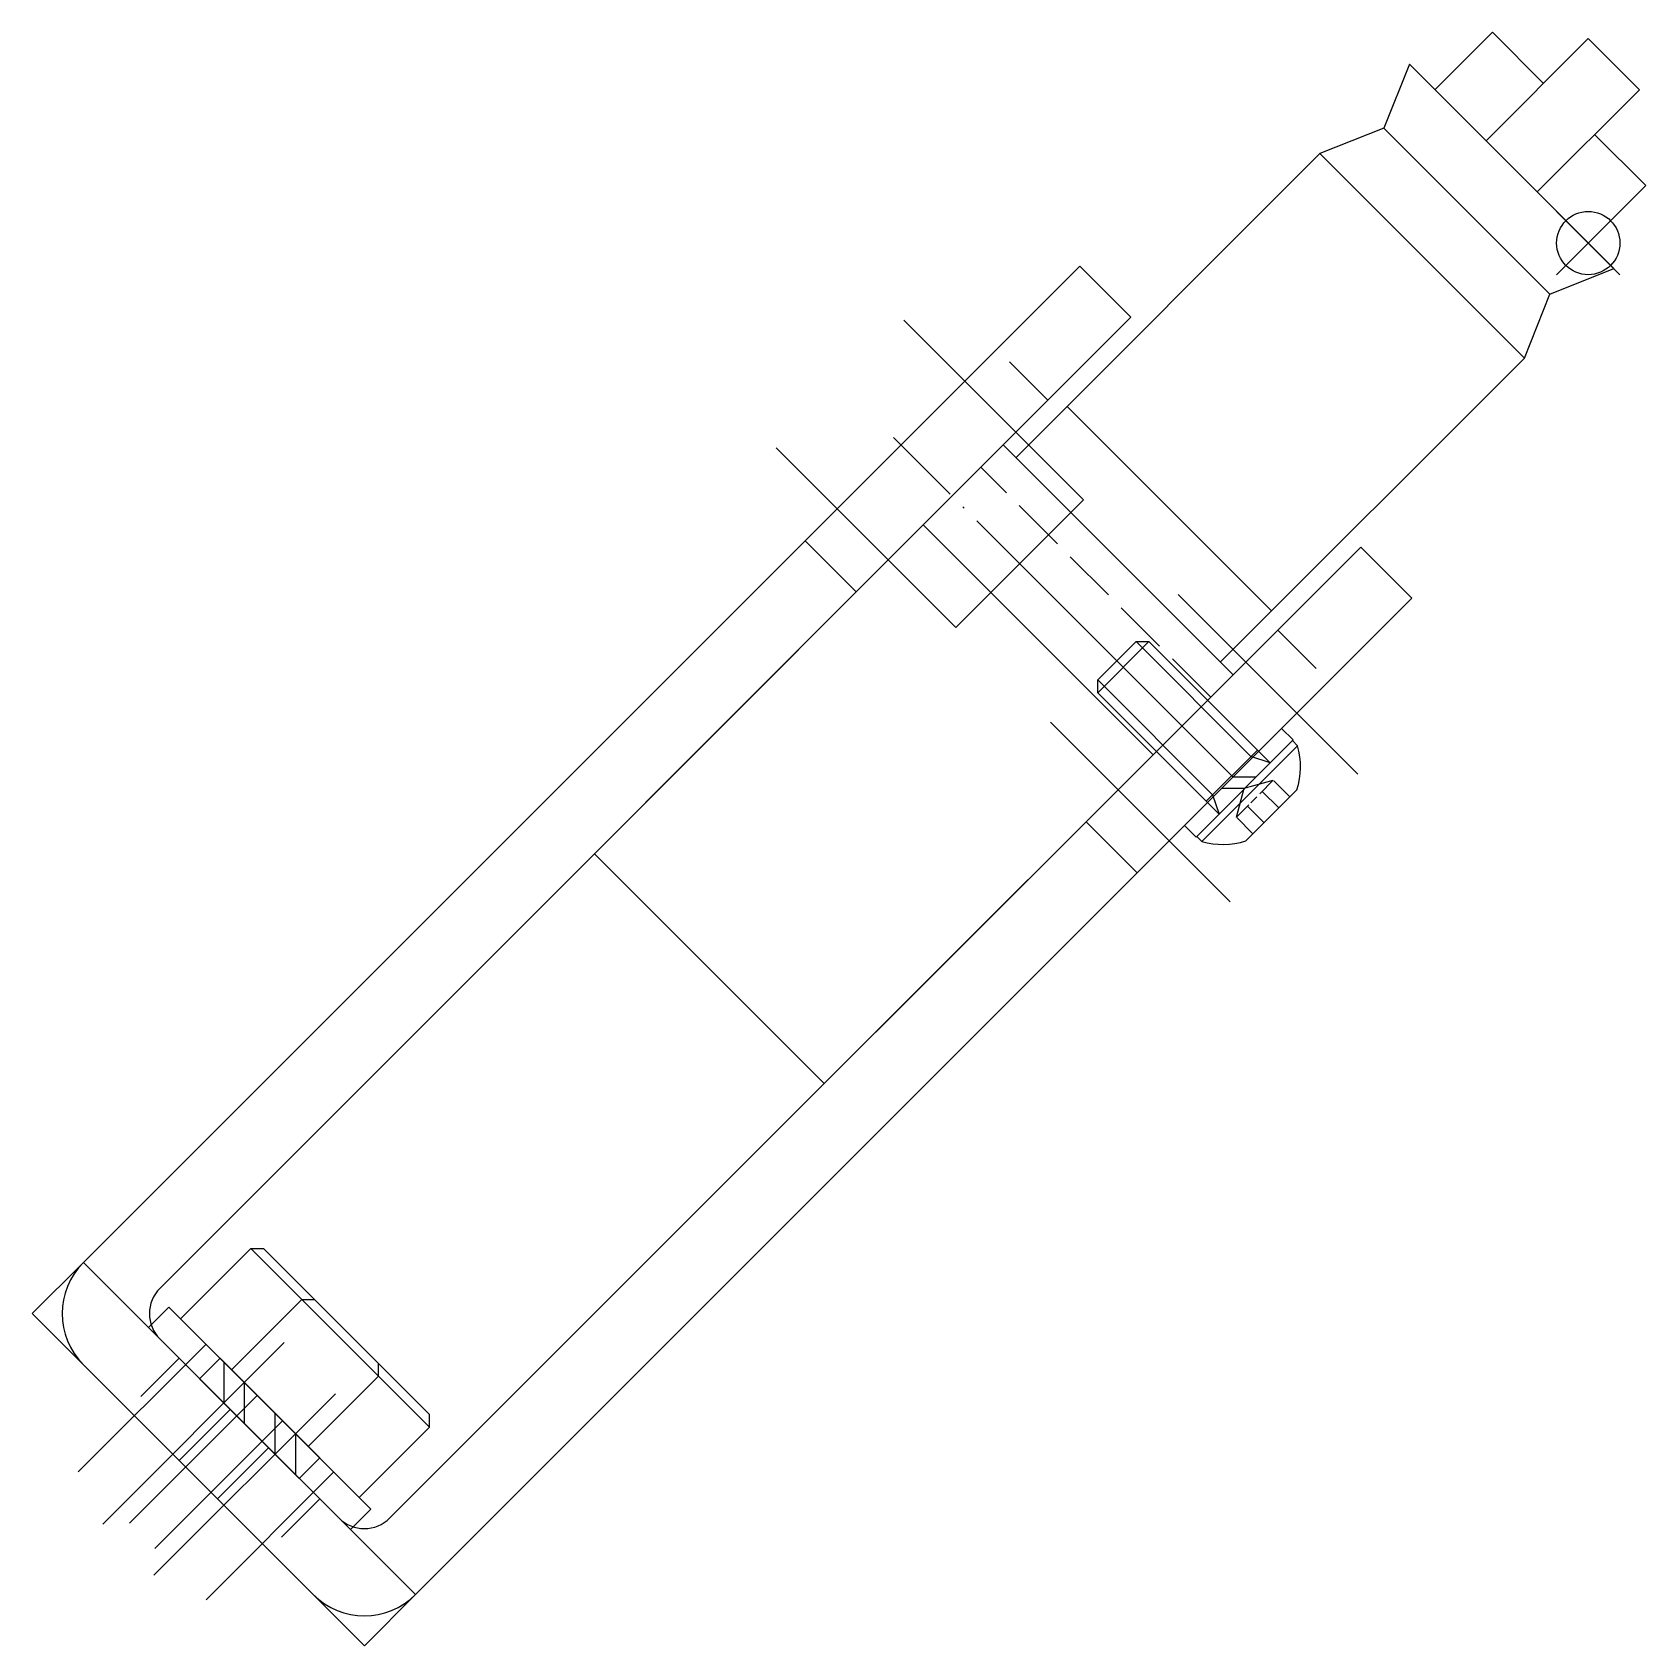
# Model space of a CAD drawing. Extents: x 476.4 to 565.7, y 623.5 to 712.8.
import ezdxf

# ---------------------------------------------------------------- set-up
doc = ezdxf.new("R2010")
doc.units = 0
doc.header["$MEASUREMENT"] = 0
doc.linetypes.add('CENTER', pattern=[22, 20, -1, 0, -1])
doc.linetypes.add('DASHED', pattern=[4, 3, -1])
doc.layers.get('0').update_dxf_attribs({"linetype": 'CONTINUOUS'})
doc.layers.add('$PARTREF_BOM', color=7, linetype='CONTINUOUS')
doc.styles.get("Standard").update_dxf_attribs({"font": 'txt.shx', "bigfont": 'chineset.shx'})

# ---------------------------------------------------------------- blocks, each defined once
blk = doc.blocks.new('PARTREF')
at = {"layer": '$PARTREF_BOM', "color": 2}
for p, q in [((-1.75, -1.75), (1.75, 1.75)), ((-1.75, 1.75), (1.75, -1.75))]:
    blk.add_line(p, q, dxfattribs=at)
blk.add_circle((0, 0), 1.75, dxfattribs=at)
at = {"layer": '$PARTREF_BOM', "color": 2, "flags": 1}
for tag, p in [('TAG5', (-16.086, -4.95)), ('TAG10', (-5.651, -4.998)), ('TAG15', (5.594, -4.742)), ('TAG14', (5.594, -8.742)), ('TAG4', (-16.086, -8.95)), ('TAG9', (-5.651, -8.998)), ('TAG3', (-16.086, -12.95)), ('TAG8', (-5.651, -12.998)), ('TAG13', (5.594, -12.742)), ('TAG12', (5.594, -16.742)), ('TAG2', (-16.086, -16.95)), ('TAG7', (-5.651, -16.998)), ('TAG1', (-16.086, -20.95)), ('TAG6', (-5.651, -20.998)), ('TAG11', (5.594, -20.742))]:
    blk.add_attdef(tag, p, '', height=2.5, dxfattribs=at)

msp = doc.modelspace()

# ---------------------------------------------------------------- linework, layer by layer
at = {"color": 7, "linetype": 'CONTINUOUS'}
for p, q in [((553.994, 709.604), (557.176, 712.786)), ((560.004, 709.958), (557.176, 712.786)), ((556.822, 706.776), (562.479, 712.433)), ((565.307, 709.604), (562.479, 712.433)), ((552.58, 711.019), (551.165, 707.483)), ((563.893, 699.705), (552.58, 711.019)), ((559.651, 703.948), (565.307, 709.604)), ((551.165, 707.483), (547.63, 706.069)), ((560.358, 698.291), (551.165, 707.483)), ((565.661, 704.301), (562.833, 707.13)), ((530.801, 689.24), (547.63, 706.069)), ((547.63, 706.069), (558.944, 694.755)), ((562.479, 701.119), (565.661, 704.301)), ((534.336, 699.846), (479.182, 644.692)), ((537.165, 697.018), (534.336, 699.846)), ((560.358, 698.291), (563.893, 699.705)), ((558.944, 694.755), (560.358, 698.291)), ((537.165, 697.018), (483.425, 643.278)), ((542.114, 677.926), (558.944, 694.755)), ((544.943, 680.755), (533.629, 692.068)), ((507.466, 667.32), (530.094, 689.947)), ((527.475, 679.837), (517.525, 689.788)), ((542.821, 677.219), (530.094, 689.947)), ((534.547, 686.908), (527.475, 679.837)), ((538.402, 672.8), (525.674, 685.528)), ((549.893, 684.29), (496.152, 630.55)), ((521.962, 681.815), (519.133, 684.644)), ((549.893, 684.29), (552.721, 681.462)), ((552.721, 681.462), (497.567, 626.307)), ((535.326, 676.936), (537.447, 679.057)), ((535.326, 676.229), (538.155, 679.057)), ((543.811, 672.693), (537.447, 679.057)), ((537.447, 679.057), (538.155, 679.057)), ((544.872, 672.34), (538.155, 679.057)), ((520.194, 654.592), (542.821, 677.219)), ((541.69, 670.572), (535.326, 676.936)), ((535.326, 676.229), (535.326, 676.936)), ((542.044, 669.512), (535.326, 676.229)), ((532.712, 674.601), (542.662, 664.65)), ((545.508, 674.249), (540.134, 668.875)), ((546.145, 673.613), (540.771, 668.239)), ((540.806, 668.274), (546.11, 673.577)), ((545.508, 674.249), (546.145, 673.613)), ((546.392, 673.295), (546.11, 673.577)), ((541.089, 667.991), (546.392, 673.295)), ((541.337, 670.219), (544.165, 673.047)), ((544.872, 672.34), (543.811, 672.693)), ((542.68, 669.582), (544.801, 671.704)), ((543.458, 670.926), (542.185, 670.926)), ((544.094, 671.562), (542.821, 671.562)), ((543.003, 669.339), (543.434, 670.949)), ((543.529, 668.027), (546.357, 670.855)), ((544.294, 670.631), (545.044, 671.381)), ((545.963, 670.461), (545.067, 671.357)), ((541.69, 670.572), (542.044, 669.512)), ((543.003, 669.339), (543.683, 670.02)), ((544.535, 669.033), (543.615, 669.952)), ((543.794, 670.131), (544.128, 670.464)), ((534.69, 669.087), (537.518, 666.259)), ((540.134, 668.875), (540.771, 668.239)), ((541.089, 667.991), (540.806, 668.274)), ((520.194, 654.592), (507.466, 667.32)), ((484.556, 641.581), (488.445, 645.47)), ((488.445, 645.47), (489.152, 645.47)), ((495.516, 638.399), (488.445, 645.47)), ((495.516, 639.106), (489.152, 645.47)), ((479.182, 644.692), (476.353, 641.864)), ((479.182, 644.692), (493.324, 630.55)), ((482.788, 641.086), (483.919, 642.217)), ((483.919, 642.217), (492.263, 633.873)), ((487.384, 638.752), (491.273, 642.641)), ((491.273, 642.641), (491.98, 642.641)), ((498.344, 635.57), (491.273, 642.641)), ((498.344, 636.278), (491.98, 642.641)), ((476.353, 641.864), (491.91, 626.307)), ((491.627, 634.51), (484.556, 641.581)), ((482.788, 641.086), (491.132, 632.742)), ((497.567, 626.307), (483.425, 640.449)), ((485.97, 640.167), (478.899, 633.096)), ((494.738, 623.479), (479.182, 639.035)), ((485.617, 638.257), (486.748, 639.389)), ((486.748, 639.389), (495.092, 631.045)), ((486.96, 639.177), (486.96, 636.914)), ((494.455, 631.681), (487.384, 638.752)), ((495.516, 638.399), (495.516, 639.106)), ((485.617, 638.257), (493.96, 629.914)), ((488.091, 638.045), (488.091, 635.783)), ((491.627, 634.51), (495.516, 638.399)), ((488.799, 637.338), (481.727, 630.267)), ((490.213, 635.924), (483.142, 628.853)), ((487.314, 636.56), (484.485, 633.732)), ((489.788, 636.348), (489.788, 634.085)), ((498.344, 635.57), (498.344, 636.278)), ((490.92, 635.217), (490.92, 632.954)), ((494.455, 631.681), (498.344, 635.57)), ((489.435, 634.439), (486.606, 631.611)), ((491.132, 632.742), (492.263, 633.873)), ((493.041, 633.096), (485.97, 626.024)), ((493.96, 629.914), (495.092, 631.045)), ((497.567, 626.307), (494.738, 623.479))]:
    msp.add_line(p, q, dxfattribs=at)
at = {"color": 1, "linetype": 'CENTER'}
for p, q in [((534.547, 686.908), (524.596, 696.859)), ((542.785, 671.598), (524.031, 690.353)), ((539.783, 681.672), (549.733, 671.721)), ((490.302, 640.256), (480.259, 630.213)), ((493.131, 637.428), (483.088, 627.385))]:
    msp.add_line(p, q, dxfattribs=at)
at = {"color": 3, "linetype": 'DASHED'}
for p, q in [((532.568, 692.422), (529.74, 695.25)), ((541.584, 675.982), (528.856, 688.709)), ((545.296, 679.694), (548.125, 676.865)), ((543.434, 670.949), (545.044, 671.381)), ((545.351, 669.849), (544.432, 670.768)), ((543.922, 668.42), (543.026, 669.316)), ((484.485, 639.389), (481.657, 636.56)), ((492.263, 631.611), (489.435, 628.782))]:
    msp.add_line(p, q, dxfattribs=at)
at = {"color": 7, "linetype": 'CONTINUOUS'}
for centre, radius, start, end in [((542.249, 672.135), 4.303, 342.6991, 15.63994), ((542.249, 672.135), 4.303, 254.36006, 287.30091), ((482.01, 641.864), 4, 135, 225), ((484.839, 641.864), 2, 135, 225), ((494.738, 631.964), 2, 225, 315), ((494.738, 629.136), 4, 225, 315)]:
    msp.add_arc(centre, radius, start, end, dxfattribs=at)

# ---------------------------------------------------------------- block references
at = {"color": 7}
msp.add_blockref('PARTREF', (562.479, 701.119), dxfattribs=at)

doc.saveas('drawing.dxf')
